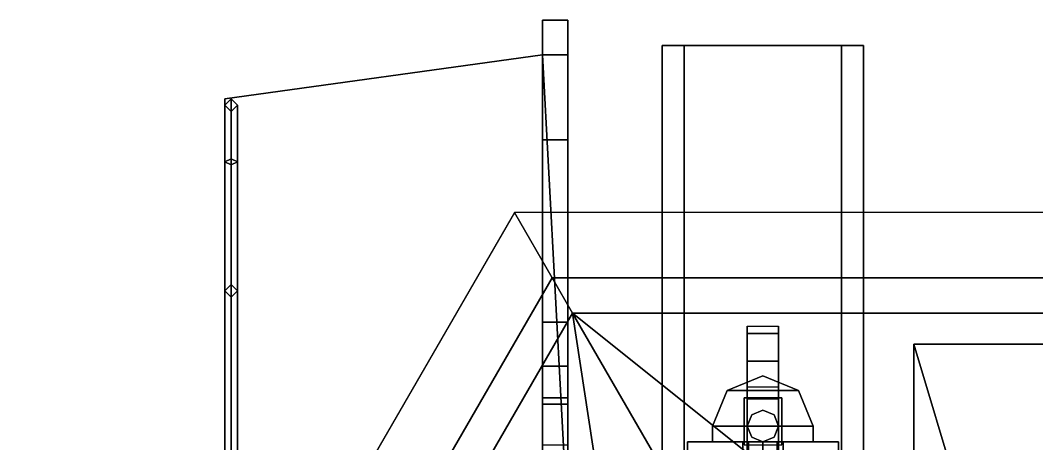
# Model space of a CAD drawing. Header units: millimetres. Extents: x -3.1 to 3.1, y -6.3 to 13.8.
# Drawn here: x -3.14 to 0.09, y 1.984 to 3.33 of the extents above; entities that cross this region are included whole.
import ezdxf

# ---------------------------------------------------------------- set-up
doc = ezdxf.new("R2010")
doc.units = ezdxf.units.MM
for name, color, linetype in [('gun', 1, 'Continuous'), ('sleeve', 5, 'Continuous'), ('turret', 2, 'Continuous'), ('turret_addons', 3, 'Continuous')]:
    doc.layers.add(name, color=color, linetype=linetype)

msp = doc.modelspace()

# ---------------------------------------------------------------- linework, layer by layer
for points in [[(-1.57, 2.7193), (-3.14, 0), (-2.9, 0, 0.56), (-1.45, 2.5115, 0.56)], [(1.57, 2.7193), (-1.57, 2.7193), (-1.45, 2.5115, 0.56), (1.45, 2.5115, 0.56)], [(-1.45, 2.5115, 0.56), (-2.9, 0, 0.56), (-2.77, 0, 0.56), (-1.385, 2.3989, 0.56)], [(1.45, 2.5115, 0.56), (-1.45, 2.5115, 0.56), (-1.385, 2.3989, 0.56), (1.385, 2.3989, 0.56)], [(-2.77, 0, 0.52), (-1.385, 2.3989, 0.52), (-1.385, 2.3989, 0.56), (-2.77, 0, 0.56)], [(-1.385, 2.3989, 0.52), (-2.77, 0, 0.52), (-1.1172, 0.645, 0.52)], [(-1.385, 2.3989, 0.52), (1.385, 2.3989, 0.52), (1.385, 2.3989, 0.56), (-1.385, 2.3989, 0.56)], [(-1.385, 2.3989, 0.52), (-1.385, 2.3989, 0.52), (-1.1172, 0.645, 0.52), (-0.645, 1.1172, 0.52)], [(1.385, 2.3989, 0.52), (-1.385, 2.3989, 0.52), (0, 1.29, 0.52)], [(-1.385, 2.3989, 0.52), (-1.385, 2.3989, 0.52), (-0.645, 1.1172, 0.52), (0, 1.29, 0.52)], [(1.385, 2.3989, 0.52), (1.385, 2.3989, 0.52), (0, 1.29, 0.52), (0.645, 1.1172, 0.52)]]:
    msp.add_3dface(points)
at = {"layer": 'gun'}
for points in [[(-0.78, 2.2, 2.64), (-0.8931, 2.1531, 2.64), (-0.8931, 2.1531, 2.76), (-0.78, 2.2, 2.76)], [(-0.78, 2.2, 2.76), (-0.8931, 2.1531, 2.76), (-0.6669, 2.1531, 2.76), (-0.78, 2.2, 2.76)], [(-0.6669, 2.1531, 2.64), (-0.78, 2.2, 2.64), (-0.78, 2.2, 2.76), (-0.6669, 2.1531, 2.76)], [(-0.8931, 2.1531, 2.64), (-0.94, 2.04, 2.64), (-0.94, 2.04, 2.76), (-0.8931, 2.1531, 2.76)], [(-0.8931, 2.1531, 2.76), (-0.94, 2.04, 2.76), (-0.62, 2.04, 2.76), (-0.6669, 2.1531, 2.76)], [(-0.62, 2.04, 2.64), (-0.6669, 2.1531, 2.64), (-0.6669, 2.1531, 2.76), (-0.62, 2.04, 2.76)], [(-0.72, 2.13, 3.25), (-0.84, 2.13, 3.25), (-0.84, 1.98, 3.25), (-0.72, 1.98, 3.25)], [(-0.72, 2.13, 3.14), (-0.84, 2.13, 3.14), (-0.84, 2.13, 3.25), (-0.72, 2.13, 3.25)], [(-0.84, 2.13, 3.14), (-0.84, 1.98, 3.14), (-0.84, 1.98, 3.25), (-0.84, 2.13, 3.25)], [(-0.72, 1.98, 3.14), (-0.72, 2.13, 3.14), (-0.72, 2.13, 3.25), (-0.72, 1.98, 3.25)], [(-0.8154, 2.0754, 2.76), (-0.83, 2.04, 2.76), (-0.83, 2.04, 3.14), (-0.8154, 2.0754, 3.14)], [(-0.78, 2.09, 2.76), (-0.8154, 2.0754, 2.76), (-0.8154, 2.0754, 3.14), (-0.78, 2.09, 3.14)], [(-0.7446, 2.0754, 2.76), (-0.78, 2.09, 2.76), (-0.78, 2.09, 3.14), (-0.7446, 2.0754, 3.14)], [(-0.73, 2.04, 2.76), (-0.7446, 2.0754, 2.76), (-0.7446, 2.0754, 3.14), (-0.73, 2.04, 3.14)], [(-0.94, 2.04, 2.64), (-0.94, 1.99, 2.64), (-0.94, 1.99, 2.76), (-0.94, 2.04, 2.76)], [(-0.94, 2.04, 2.76), (-0.94, 1.99, 2.76), (-0.62, 1.99, 2.76), (-0.62, 2.04, 2.76)], [(-0.83, 2.04, 2.76), (-0.8154, 2.0046, 2.76), (-0.8154, 2.0046, 3.14), (-0.83, 2.04, 3.14)], [(-0.7446, 2.0046, 2.76), (-0.73, 2.04, 2.76), (-0.73, 2.04, 3.14), (-0.7446, 2.0046, 3.14)], [(-0.62, 1.99, 2.64), (-0.62, 2.04, 2.64), (-0.62, 2.04, 2.76), (-0.62, 1.99, 2.76)], [(-0.8154, 2.0046, 2.76), (-0.78, 1.99, 2.76), (-0.78, 1.99, 3.14), (-0.8154, 2.0046, 3.14)], [(-0.78, 1.99, 2.76), (-0.7446, 2.0046, 2.76), (-0.7446, 2.0046, 3.14), (-0.78, 1.99, 3.14)], [(-0.94, 1.99, 2.64), (-1.02, 1.99, 2.05), (-1.02, 1.99, 2.76), (-0.94, 1.99, 2.76)], [(-1.02, 1.99, 2.05), (-1.02, 0.99, 2.05), (-1.02, 0.99, 2.76), (-1.02, 1.99, 2.76)], [(-0.8253, 1.99, 2.4847), (-1.02, 1.99, 2.05), (-0.94, 1.99, 2.64), (-0.844, 1.99, 2.53)], [(-0.8253, 1.99, 2.4847), (-0.78, 1.99, 2.466), (-1.02, 1.99, 2.05), (-0.8253, 1.99, 2.4847)], [(-0.78, 1.99, 2.466), (-0.54, 1.99, 2.05), (-1.02, 1.99, 2.05), (-0.78, 1.99, 2.466)], [(-0.54, 1.99, 2.05), (-0.54, 0.99, 2.05), (-1.02, 0.99, 2.05), (-1.02, 1.99, 2.05)], [(-1.02, 1.99, 2.76), (-1.02, 0.99, 2.76), (-0.54, 0.99, 2.76), (-0.54, 1.99, 2.76)], [(-0.844, 1.99, 2.53), (-0.844, 1.99, 2.53), (-0.94, 1.99, 2.64), (-0.8253, 1.99, 2.5753)], [(-0.8253, 1.99, 2.5753), (-0.8253, 1.99, 2.5753), (-0.94, 1.99, 2.64), (-0.78, 1.99, 2.594)], [(-0.78, 1.99, 2.594), (-0.78, 1.99, 2.594), (-0.94, 1.99, 2.64), (-0.62, 1.99, 2.64)], [(-0.8253, 1.99, 2.4847), (-0.844, 1.99, 2.53), (-0.844, -6.28, 2.53), (-0.8253, -6.28, 2.4847)], [(-0.844, 1.99, 2.53), (-0.8253, 1.99, 2.5753), (-0.8253, -6.28, 2.5753), (-0.844, -6.28, 2.53)], [(-0.78, 1.99, 2.466), (-0.8253, 1.99, 2.4847), (-0.8253, -6.28, 2.4847), (-0.78, -6.28, 2.466)], [(-0.8253, 1.99, 2.5753), (-0.78, 1.99, 2.594), (-0.78, -6.28, 2.594), (-0.8253, -6.28, 2.5753)], [(-0.7347, 1.99, 2.4847), (-0.78, 1.99, 2.466), (-0.78, -6.28, 2.466), (-0.7347, -6.28, 2.4847)], [(-0.78, 1.99, 2.594), (-0.7347, 1.99, 2.5753), (-0.7347, -6.28, 2.5753), (-0.78, -6.28, 2.594)], [(-0.78, 1.99, 2.466), (-0.7347, 1.99, 2.4847), (-0.54, 1.99, 2.05), (-0.78, 1.99, 2.466)], [(-0.7347, 1.99, 2.5753), (-0.7347, 1.99, 2.5753), (-0.78, 1.99, 2.594), (-0.62, 1.99, 2.64)], [(-0.716, 1.99, 2.53), (-0.7347, 1.99, 2.4847), (-0.7347, -6.28, 2.4847), (-0.716, -6.28, 2.53)], [(-0.7347, 1.99, 2.5753), (-0.716, 1.99, 2.53), (-0.716, -6.28, 2.53), (-0.7347, -6.28, 2.5753)], [(-0.54, 1.99, 2.05), (-0.7347, 1.99, 2.4847), (-0.716, 1.99, 2.53), (-0.62, 1.99, 2.64)], [(-0.716, 1.99, 2.53), (-0.716, 1.99, 2.53), (-0.7347, 1.99, 2.5753), (-0.62, 1.99, 2.64)], [(-0.54, 1.99, 2.05), (-0.62, 1.99, 2.64), (-0.62, 1.99, 2.76), (-0.54, 1.99, 2.76)], [(-0.54, 0.99, 2.76), (-0.54, 0.99, 2.05), (-0.54, 1.99, 2.05), (-0.54, 1.99, 2.76)]]:
    msp.add_3dface(points, dxfattribs=at)
at = {"layer": 'sleeve'}
for points in [[(-1.1, 1.98, 2.23), (-1.1, 3.25, 2.23), (-1.1, 3.25, 1.93), (-1.1, 1.98, 1.93)], [(-1.03, 0.99, 2.23), (-1.03, 3.25, 2.23), (-1.1, 3.25, 2.23), (-1.1, 0.99, 2.23)], [(-0.46, 3.25, 1.93), (-0.46, 0.99, 1.93), (-1.1, 0.99, 1.93), (-1.1, 3.25, 1.93)], [(-1.03, 3.25, 2.23), (-1.03, 3.25, 2.04), (-1.1, 3.25, 1.93), (-1.1, 3.25, 2.23)], [(-0.53, 3.25, 2.04), (-0.46, 3.25, 1.93), (-1.1, 3.25, 1.93), (-1.03, 3.25, 2.04)], [(-1.03, 0.99, 2.04), (-1.03, 3.25, 2.04), (-1.03, 3.25, 2.23), (-1.03, 0.99, 2.23)], [(-0.53, 0.99, 2.04), (-0.53, 3.25, 2.04), (-1.03, 3.25, 2.04), (-1.03, 0.99, 2.04)], [(-0.46, 0.99, 2.23), (-0.46, 3.25, 2.23), (-0.53, 3.25, 2.23), (-0.53, 0.99, 2.23)], [(-0.53, 0.99, 2.23), (-0.53, 3.25, 2.23), (-0.53, 3.25, 2.04), (-0.53, 0.99, 2.04)], [(-0.46, 3.25, 2.23), (-0.46, 3.25, 1.93), (-0.53, 3.25, 2.04), (-0.53, 3.25, 2.23)], [(-0.46, 1.98, 1.93), (-0.46, 3.25, 1.93), (-0.46, 3.25, 2.23), (-0.46, 1.98, 2.23)], [(-0.83, 2.3575, 1.93), (-0.83, 2.334, 1.8842), (-0.83, 2.1641, 1.93)], [(-0.73, 2.3575, 1.93), (-0.73, 2.334, 1.8842), (-0.83, 2.334, 1.8842), (-0.83, 2.3575, 1.93)], [(-0.83, 2.334, 1.8842), (-0.83, 2.2466, 1.7534), (-0.83, 2.1264, 1.8736), (-0.83, 2.1641, 1.93)], [(-0.73, 2.334, 1.8842), (-0.73, 2.2466, 1.7534), (-0.83, 2.2466, 1.7534), (-0.83, 2.334, 1.8842)], [(-0.73, 2.1641, 1.93), (-0.73, 2.1641, 1.93), (-0.73, 2.334, 1.8842), (-0.73, 2.3575, 1.93)], [(-0.73, 2.1641, 1.93), (-0.73, 2.1264, 1.8736), (-0.73, 2.2466, 1.7534), (-0.73, 2.334, 1.8842)], [(-0.83, 2.2466, 1.7534), (-0.83, 1.8995, 1.5214), (-0.83, 1.8344, 1.6785), (-0.83, 2.1264, 1.8736)], [(-0.73, 2.2466, 1.7534), (-0.73, 1.8995, 1.5214), (-0.83, 1.8995, 1.5214), (-0.83, 2.2466, 1.7534)], [(-0.73, 2.1264, 1.8736), (-0.73, 1.8344, 1.6785), (-0.73, 1.8995, 1.5214), (-0.73, 2.2466, 1.7534)], [(-0.73, 2.1264, 1.8736), (-0.73, 2.1641, 1.93), (-0.83, 2.1641, 1.93), (-0.83, 2.1264, 1.8736)], [(-0.73, 1.8344, 1.6785), (-0.73, 2.1264, 1.8736), (-0.83, 2.1264, 1.8736), (-0.83, 1.8344, 1.6785)]]:
    msp.add_3dface(points, dxfattribs=at)
at = {"layer": 'turret'}
for points in [[(-1.48, 1.98, 2.43), (-1.48, 3.33, 2.43), (-1.48, 3.33, 2.28), (-1.48, 2.95, 2.28)], [(-1.48, 1.98, 2.43), (-1.4, 1.98, 2.43), (-1.4, 3.33, 2.43), (-1.48, 3.33, 2.43)], [(-1.48, 3.33, 2.28), (-1.4, 3.33, 2.28), (-1.4, 2.95, 2.28), (-1.48, 2.95, 2.28)], [(-1.48, 3.33, 2.43), (-1.4, 3.33, 2.43), (-1.4, 3.33, 2.28), (-1.48, 3.33, 2.28)], [(-1.4, 3.33, 2.43), (-1.4, 1.98, 2.43), (-1.4, 2.95, 2.28), (-1.4, 3.33, 2.28)], [(-1.48, 1.98, 2.43), (-1.48, 1.98, 2.43), (-1.48, 2.95, 2.28), (-1.48, 2.37, 2.25)], [(-1.48, 2.95, 2.28), (-1.4, 2.95, 2.28), (-1.4, 2.37, 2.25), (-1.48, 2.37, 2.25)], [(-1.4, 1.98, 2.43), (-1.4, 1.98, 2.43), (-1.4, 2.37, 2.25), (-1.4, 2.95, 2.28)], [(-1.48, 1.98, 2.43), (-1.48, 1.98, 2.43), (-1.48, 2.37, 2.25), (-1.48, 2.23, 2.24)], [(-1.48, 2.37, 2.25), (-1.4, 2.37, 2.25), (-1.4, 2.23, 2.24), (-1.48, 2.23, 2.24)], [(-1.4, 1.98, 2.43), (-1.4, 1.98, 2.43), (-1.4, 2.23, 2.24), (-1.4, 2.37, 2.25)], [(-1.48, 1.98, 2.43), (-1.48, 1.98, 2.43), (-1.48, 2.23, 2.24), (-1.48, 2.13, 2.16)], [(-1.48, 2.23, 2.24), (-1.4, 2.23, 2.24), (-1.4, 2.13, 2.16), (-1.48, 2.13, 2.16)], [(-1.4, 1.98, 2.43), (-1.4, 1.98, 2.43), (-1.4, 2.13, 2.16), (-1.4, 2.23, 2.24)], [(-1.48, 1.98, 2.43), (-1.48, 2.13, 2.16), (-1.48, 2.11, 2.1), (-1.48, 1.46, 2.09)], [(-1.48, 2.13, 2.16), (-1.4, 2.13, 2.16), (-1.4, 2.11, 2.1), (-1.48, 2.11, 2.1)], [(-1.48, 2.11, 2.1), (-1.4, 2.11, 2.1), (-1.4, 1.46, 2.09), (-1.48, 1.46, 2.09)], [(-1.4, 2.13, 2.16), (-1.4, 1.98, 2.43), (-1.4, 1.46, 2.09), (-1.4, 2.11, 2.1)]]:
    msp.add_3dface(points, dxfattribs=at)
at = {"layer": 'turret_addons'}
for points in [[(-1.48, 3.22, 1.04), (-1.48, 3.22, 0.99), (-2.49, 3.08, 0.99), (-2.49, 3.08, 1.04)], [(-1.4, 1.72, 1.04), (-1.48, 3.22, 1.04), (-2.49, 3.08, 1.04), (-2.49, 1.72, 1.04)], [(-1.48, 3.22, 1.04), (-1.4, 1.72, 1.04), (-1.4, 1.72, 1.04), (-1.4, 3.22, 1.04)], [(-1.4, 3.22, 1.04), (-1.4, 3.22, 0.99), (-1.48, 3.22, 0.99), (-1.48, 3.22, 1.04)], [(-1.4, 1.72, 0.99), (-1.4, 3.22, 0.99), (-1.4, 3.22, 1.04), (-1.4, 1.72, 1.04)], [(-2.49, 3.08, 1.04), (-2.49, 3.08, 0.99), (-2.49, 1.72, 0.99), (-2.49, 1.72, 1.04)], [(-2.47, 3.08, 1.75), (-2.49, 3.06, 1.75), (-2.49, 2.88, 2), (-2.47, 2.89, 2.02)], [(-2.47, 3.08, 1.04), (-2.49, 3.06, 1.04), (-2.49, 3.06, 1.75), (-2.47, 3.08, 1.75)], [(-2.45, 3.06, 1.75), (-2.47, 3.08, 1.75), (-2.47, 2.89, 2.02), (-2.45, 2.88, 2)], [(-2.45, 3.06, 1.04), (-2.47, 3.08, 1.04), (-2.47, 3.08, 1.75), (-2.45, 3.06, 1.75)], [(-2.49, 3.06, 1.75), (-2.47, 3.04, 1.75), (-2.47, 2.87, 1.98), (-2.49, 2.88, 2)], [(-2.49, 3.06, 1.04), (-2.47, 3.04, 1.04), (-2.47, 3.04, 1.75), (-2.49, 3.06, 1.75)], [(-2.47, 2.49, 1.6), (-2.49, 2.47, 1.62), (-2.49, 3.06, 1.62), (-2.47, 3.04, 1.6)], [(-2.49, 2.47, 1.62), (-2.47, 2.49, 1.64), (-2.47, 3.04, 1.64), (-2.49, 3.06, 1.62)], [(-2.47, 3.04, 1.75), (-2.45, 3.06, 1.75), (-2.45, 2.88, 2), (-2.47, 2.87, 1.98)], [(-2.47, 3.04, 1.04), (-2.45, 3.06, 1.04), (-2.45, 3.06, 1.75), (-2.47, 3.04, 1.75)], [(-2.45, 2.47, 1.62), (-2.47, 2.49, 1.6), (-2.47, 3.04, 1.6), (-2.45, 3.06, 1.62)], [(-2.47, 2.49, 1.64), (-2.45, 2.47, 1.62), (-2.45, 3.06, 1.62), (-2.47, 3.04, 1.64)], [(-2.49, 1.95, 2), (-2.47, 1.94, 2.02), (-2.47, 2.89, 2.02), (-2.49, 2.88, 2)], [(-2.47, 1.96, 1.98), (-2.49, 1.95, 2), (-2.49, 2.88, 2), (-2.47, 2.87, 1.98)], [(-2.47, 1.94, 2.02), (-2.45, 1.95, 2), (-2.45, 2.88, 2), (-2.47, 2.89, 2.02)], [(-2.45, 1.95, 2), (-2.47, 1.96, 1.98), (-2.47, 2.87, 1.98), (-2.45, 2.88, 2)], [(-2.47, 2.49, 1.04), (-2.49, 2.47, 1.04), (-2.49, 2.47, 2), (-2.47, 2.49, 1.98)], [(-2.45, 2.47, 1.04), (-2.47, 2.49, 1.04), (-2.47, 2.49, 1.98), (-2.45, 2.47, 2)], [(-2.47, 1.78, 1.6), (-2.49, 1.76, 1.62), (-2.49, 2.47, 1.62), (-2.47, 2.45, 1.6)], [(-2.49, 1.76, 1.62), (-2.47, 1.78, 1.64), (-2.47, 2.45, 1.64), (-2.49, 2.47, 1.62)], [(-2.49, 2.47, 1.04), (-2.47, 2.45, 1.04), (-2.47, 2.45, 1.98), (-2.49, 2.47, 2)], [(-2.45, 1.76, 1.62), (-2.47, 1.78, 1.6), (-2.47, 2.45, 1.6), (-2.45, 2.47, 1.62)], [(-2.47, 1.78, 1.64), (-2.45, 1.76, 1.62), (-2.45, 2.47, 1.62), (-2.47, 2.45, 1.64)], [(-2.47, 2.45, 1.04), (-2.45, 2.47, 1.04), (-2.45, 2.47, 2), (-2.47, 2.45, 1.98)], [(-0.3, 2.3, 0.99), (-0.3, 1.57, 0.99), (-0.3, 1.57, 1.04), (-0.3, 2.3, 1.04)], [(0.3, 2.3, 1.04), (0.3, 2.3, 0.99), (-0.3, 2.3, 0.99), (-0.3, 2.3, 1.04)], [(-0.3, 2.3, 1.04), (-0.16, 1.83, 1.04), (0.16, 1.83, 1.04), (0.3, 2.3, 1.04)], [(-0.3, 2.3, 1.04), (-0.3, 1.57, 1.04), (-0.16, 1.57, 1.04), (-0.16, 1.83, 1.04)]]:
    msp.add_3dface(points, dxfattribs=at)

doc.saveas('drawing.dxf')
